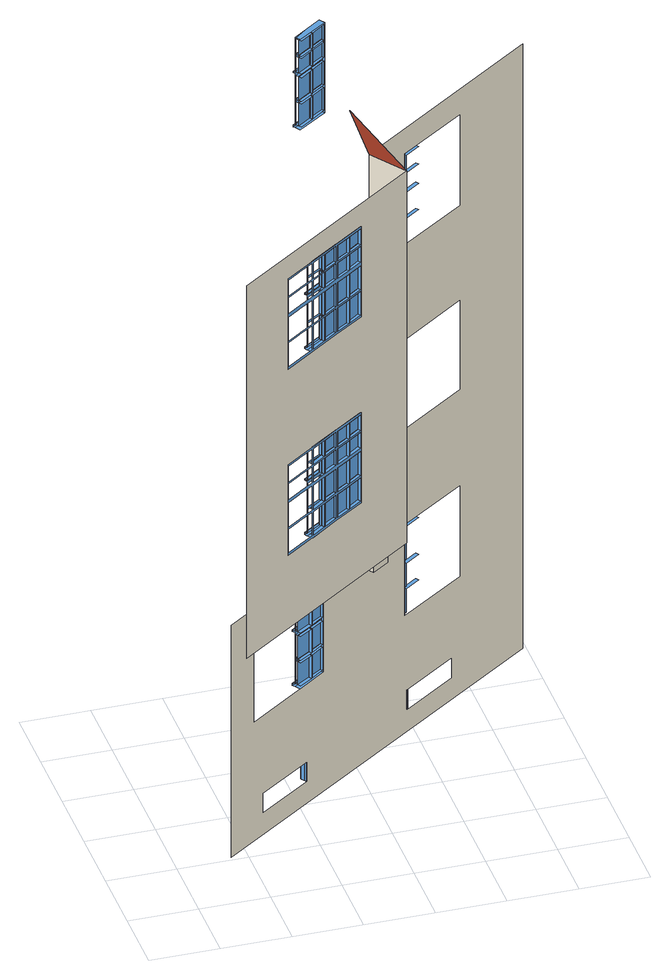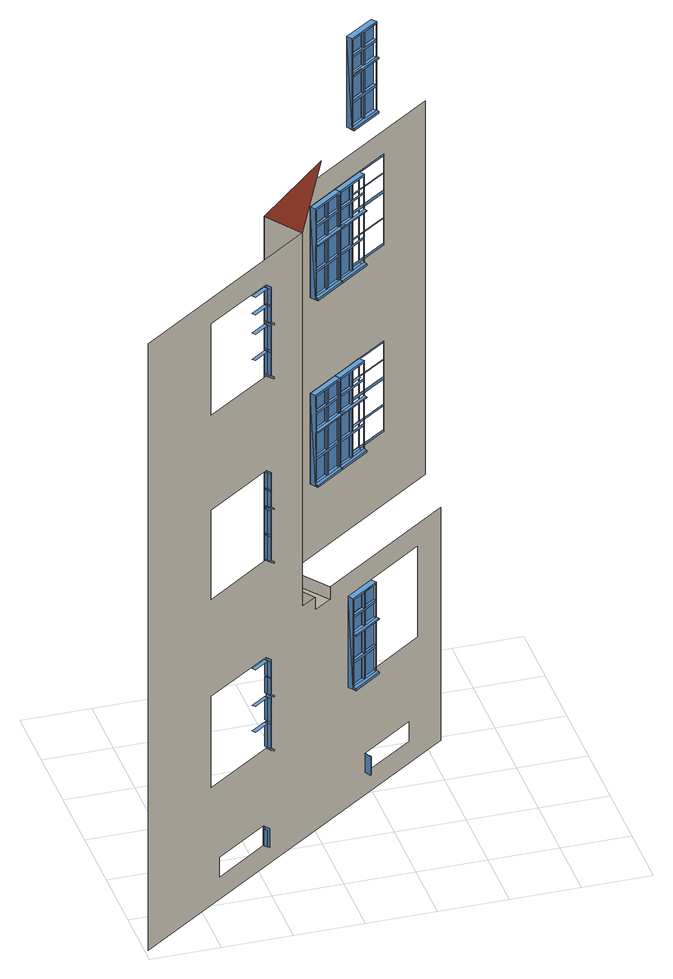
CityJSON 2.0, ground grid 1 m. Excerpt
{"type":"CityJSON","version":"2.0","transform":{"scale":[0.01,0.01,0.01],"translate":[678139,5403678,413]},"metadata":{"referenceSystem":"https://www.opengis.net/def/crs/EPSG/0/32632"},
"CityObjects":{
"building1":{"type":"Building","attributes":{"measuredHeight":14.04},"geometry":[{"type":"MultiSurface","lod":"3","boundaries":[[[0,1,2,3]],[[4,5,6,7]],[[8,9,10,11]],[[12,13,14,15,16,17,18,19]],[[20,21,22,23,24,25,26,27]],[[28,29,30,31,32,33,34,35]],[[36,37,38,39,40,41,42,43]],[[44,45,46,47,48,49,50,51]],[[52,53,54,55,56,57,58,59]],[[60,61,62,63,64,65,66,67]],[[68,69,70,71,72,73,74,75]],[[20,76,77,23,24,56,55,78,79,80,81,52,59,27]],[[12,82,83,15,16,48,47,84,85,86,87,44,51,19]],[[36,88,89,39,40,72,71,90,91,92,93,68,75,43]],[[28,94,95,31,32,64,63,96,97,98,99,60,67,35]],[[50,49,17,18]],[[58,57,25,26]],[[66,65,33,34]],[[74,73,41,42]],[[100,101,86,45]],[[102,103,50,18]],[[104,105,58,26]],[[106,107,80,53]],[[8,108,98,61]],[[109,110,66,34]],[[4,111,74,42]],[[0,112,92,69]],[[46,45,86,85]],[[54,53,80,79]],[[62,61,98,97]],[[70,69,92,91]],[[113,17,18,102]],[[114,46,45,100]],[[115,54,53,106]],[[116,25,26,104]],[[117,33,34,109]],[[118,62,61,8]],[[119,70,69,0]],[[120,41,42,4]],[[103,50,49,121]],[[101,86,85,122]],[[105,58,57,123]],[[107,80,79,124]],[[110,66,65,125]],[[108,98,97,126]],[[111,74,73,127]],[[112,92,91,128]],[[129,130,131,132,133,134,135,136,137],[138,139,140,141],[142,143,144,145],[146,147,148,149],[150,151,152,153],[154,155,156,157],[158,159,160,161],[162,163,164,165],[166,167,168,169],[170,171,172,173],[174,175,176,177],[178,179,180,181],[182,183,184,185],[186,187,188,189],[190,191,192,193],[194,195,196,197],[198,199,200,201],[202,203,204,205],[206,207,208,209],[210,211,212,213],[214,215,216,217],[218,219,220,221],[222,223,224,225],[226,227,228,229],[230,231,232,233]],[[234,235,236,237,238,239,240,241,242,243,244],[245,246,247,248],[249,250,251,252],[253,254,3,2],[6,255,256,7],[257,258,259,260],[261,262,263,264],[265,266,267,268],[269,270,271,272],[273,274,275,276],[277,278,279,280],[281,282,283,284],[285,286,287,288],[11,10,289,290],[291,292,293,294],[295,296,297,298],[299,300,301,302],[303,304,305,306],[307,308,309,310],[311,312,313,314],[315,316,317,318],[319,320,321,322],[323,324,325,326],[327,328,329,330],[331,332,333,334]],[[121,113,17,49]],[[122,114,46,85]],[[124,115,54,79]],[[123,116,25,57]],[[125,117,33,65]],[[126,118,62,97]],[[128,119,70,91]],[[127,120,41,73]],[[103,121,114,100]],[[105,123,115,106]],[[110,125,118,8]],[[111,127,119,0]],[[121,103,102,113]],[[101,100,114,122]],[[123,105,104,116]],[[107,106,115,124]],[[125,110,109,117]],[[108,8,118,126]],[[127,111,4,120]],[[112,0,119,128]],[[103,102,192,191]],[[101,100,186,189]],[[105,104,153,152]],[[107,106,148,147]],[[110,109,293,292]],[[108,8,11,290]],[[111,4,7,256]],[[112,0,3,254]],[[113,121,194,197]],[[114,122,200,199]],[[116,123,140,139]],[[115,124,144,143]],[[117,125,295,298]],[[118,126,301,300]],[[120,127,247,246]],[[119,128,251,250]],[[13,335,336,14]],[[21,337,338,22]],[[29,339,340,30]],[[37,341,342,38]],[[337,343,344,338]],[[335,76,77,336]],[[341,345,346,342]],[[339,88,89,340]],[[82,133,132,83]],[[94,238,237,95]],[[137,343,344,129]],[[244,345,346,234]],[[113,347,16,17]],[[114,348,47,46]],[[115,349,55,54]],[[116,350,24,25]],[[117,351,32,33]],[[118,352,63,62]],[[119,353,71,70]],[[120,354,40,41]],[[121,355,195,194]],[[124,356,145,144]],[[123,357,141,140]],[[122,358,201,200]],[[125,359,296,295]],[[128,360,252,251]],[[127,361,248,247]],[[126,362,302,301]],[[355,121,49,48]],[[358,122,85,84]],[[356,124,79,78]],[[357,123,57,56]],[[359,125,65,64]],[[362,126,97,96]],[[360,128,91,90]],[[361,127,73,72]],[[355,121,113,347]],[[358,122,114,348]],[[357,123,116,350]],[[348,114,121,355]],[[356,124,115,349]],[[349,115,123,357]],[[359,125,117,351]],[[362,126,118,352]],[[361,127,120,354]],[[352,118,125,359]],[[360,128,119,353]],[[353,119,127,361]],[[348,114,199,198]],[[347,113,197,196]],[[350,116,139,138]],[[349,115,143,142]],[[352,118,300,299]],[[351,117,298,297]],[[354,120,246,245]],[[353,119,250,249]],[[363,364,365,366]],[[367,368,369,370]],[[371,372,373,374]],[[375,376,377,378]],[[363,364,379,380]],[[367,368,381,382]],[[375,376,383,384]],[[371,372,385,386]],[[382,381,364,363]],[[384,383,372,371]],[[387,388,389,390]],[[391,392,393,394]],[[395,396,397,398]],[[399,400,401,402]],[[403,404,405,406]],[[407,408,409,410]],[[382,381,411,412]],[[380,379,413,414]],[[386,385,415,416]],[[384,383,417,418]],[[419,420,392,391]],[[421,422,388,387]],[[395,396,420,419]],[[391,392,423,424]],[[387,388,425,426]],[[399,400,422,421]],[[424,423,427,428]],[[419,420,429,430]],[[421,422,431,432]],[[426,425,433,434]],[[435,436,437,438]],[[439,440,441,442]],[[381,382,443,444]],[[385,386,445,446]],[[383,384,447,448]],[[379,380,449,450]],[[425,426,451,452]],[[420,419,453,454]],[[422,421,455,456]],[[423,424,457,458]],[[347,355,48,16]],[[348,358,84,47]],[[349,356,78,55]],[[350,357,56,24]],[[351,359,64,32]],[[352,362,96,63]],[[353,360,90,71]],[[354,361,72,40]],[[372,371,459,460]],[[364,363,461,462]],[[376,375,463,464]],[[368,367,465,466]],[[15,14,336,77]],[[344,338,22,23]],[[31,30,340,89]],[[346,342,38,39]],[[348,47,48,355]],[[349,55,56,357]],[[352,63,64,359]],[[353,71,72,361]],[[396,395,467,468]],[[392,391,469,470]],[[388,387,471,472]],[[400,399,473,474]],[[83,132,475,77,15]],[[95,237,476,89,31]],[[358,348,198,201]],[[355,347,196,195]],[[357,350,138,141]],[[356,349,142,145]],[[362,352,299,302]],[[359,351,297,296]],[[361,354,245,248]],[[360,353,249,252]],[[477,478,479,480]],[[481,482,483,484]],[[485,486,487,488]],[[489,490,491,492]],[[493,494,495,496]],[[497,498,499,500]],[[501,502,503,504]],[[505,506,507,508]],[[489,492,479,478]],[[485,488,483,482]],[[505,508,495,494]],[[501,504,499,498]],[[509,510,511,512,513,514,369,370]],[[515,516,517,518,519,520,377,378]],[[490,489,203,202]],[[482,481,232,231]],[[486,485,226,229]],[[478,477,206,209]],[[506,505,304,303]],[[498,497,333,332]],[[502,501,327,330]],[[494,493,307,310]],[[366,365,521,522,523,524,444,443]],[[374,373,525,526,527,528,448,447]],[[515,529,530,518,519,527,526,531,532,446,445,374,447,378]],[[509,533,534,512,513,523,522,535,536,450,449,366,443,370]],[[537,538,539,540,541,542,397,398]],[[543,544,545,546,547,548,401,402]],[[394,393,549,550,551,552,454,453]],[[390,389,553,554,555,556,456,455]],[[444,524,514,369]],[[448,528,520,377]],[[372,385,446,373]],[[376,383,448,377]],[[368,381,444,369]],[[364,379,450,365]],[[543,557,558,546,547,555,554,559,560,452,451,390,455,402]],[[537,561,562,540,541,551,550,563,564,458,457,394,453,398]],[[521,365,450,536]],[[525,373,446,532]],[[565,521,365,364]],[[566,514,369,368]],[[567,520,377,376]],[[568,525,373,372]],[[381,444,524,569]],[[385,446,532,570]],[[383,448,528,571]],[[379,450,536,572]],[[572,565,521,536]],[[571,567,520,528]],[[570,568,525,532]],[[569,566,514,524]],[[383,571,568,372]],[[381,569,565,364]],[[454,552,542,397]],[[456,556,548,401]],[[392,423,458,393]],[[396,420,454,397]],[[400,422,456,401]],[[388,425,452,389]],[[379,364,565,572]],[[569,381,368,566]],[[571,383,376,567]],[[385,372,568,570]],[[379,364,462,413]],[[381,368,466,411]],[[385,372,460,415]],[[383,376,464,417]],[[549,393,458,564]],[[553,389,452,560]],[[573,549,393,392]],[[574,542,397,396]],[[575,553,389,388]],[[576,548,401,400]],[[423,458,564,577]],[[420,454,552,578]],[[425,452,560,579]],[[422,456,556,580]],[[578,574,542,552]],[[577,573,549,564]],[[580,576,548,556]],[[579,575,553,560]],[[420,578,573,392]],[[422,580,575,388]],[[566,569,581,582]],[[565,572,583,584]],[[568,570,585,586]],[[567,571,587,588]],[[423,392,573,577]],[[425,388,575,579]],[[578,420,396,574]],[[580,422,400,576]],[[420,396,468,429]],[[423,392,470,427]],[[422,400,474,431]],[[425,388,472,433]],[[516,589,590,517]],[[510,591,592,511]],[[589,533,534,590]],[[591,593,594,592]],[[573,577,595,596]],[[574,578,597,598]],[[575,579,599,600]],[[576,580,601,602]],[[478,603,604,479]],[[490,605,606,491]],[[482,607,608,483]],[[486,609,610,487]],[[494,611,612,495]],[[506,613,614,507]],[[498,615,616,499]],[[502,617,618,503]],[[544,619,620,545]],[[538,621,622,539]],[[478,603,623,477]],[[490,605,624,489]],[[486,609,625,485]],[[482,607,626,481]],[[489,624,603,478]],[[485,625,607,482]],[[494,611,627,493]],[[506,613,628,505]],[[502,617,629,501]],[[498,615,630,497]],[[505,628,611,494]],[[501,629,615,498]],[[619,561,562,620]],[[621,631,632,622]],[[529,633,634,530]],[[489,624,204,203]],[[477,623,207,206]],[[481,626,233,232]],[[485,625,227,226]],[[505,628,305,304]],[[493,627,308,307]],[[497,630,334,333]],[[501,629,328,327]],[[635,593,594,636]],[[557,637,638,558]],[[639,631,632,640]],[[641,642,643,644],[129,137,136,135,134,131,130],[234,243,242,240,236,235]],[[624,489,492,645]],[[626,481,484,646]],[[625,485,488,647]],[[623,477,480,648]],[[628,505,508,649]],[[630,497,500,650]],[[629,501,504,651]],[[627,493,496,652]],[[565,653,522,521]],[[567,654,519,520]],[[568,655,526,525]],[[566,656,513,514]],[[607,482,231,230]],[[603,478,209,208]],[[609,486,229,228]],[[605,490,202,205]],[[615,498,332,331]],[[611,494,310,309]],[[617,502,330,329]],[[613,506,303,306]],[[572,657,658,583]],[[569,659,660,581]],[[571,661,662,587]],[[570,663,664,585]],[[575,665,554,553]],[[576,666,547,548]],[[573,667,550,549]],[[574,668,541,542]],[[577,669,670,595]],[[578,671,672,597]],[[580,673,674,601]],[[579,675,676,599]],[[657,572,536,535]],[[659,569,524,523]],[[661,571,528,527]],[[663,570,532,531]],[[657,572,565,653]],[[655,568,571,661]],[[659,569,566,656]],[[663,570,568,655]],[[661,571,567,654]],[[653,565,569,659]],[[23,22,677,678,679,680,606,491]],[[15,14,681,682,683,684,610,487]],[[39,38,685,686,687,688,614,507]],[[31,30,689,690,691,692,618,503]],[[479,604,693,694,695,696,645,492]],[[483,608,697,698,699,700,647,488]],[[495,612,701,702,703,704,649,508]],[[499,616,705,706,707,708,651,504]],[[656,566,582,709]],[[653,565,584,710]],[[655,568,586,711]],[[654,567,588,712]],[[673,580,556,555]],[[671,578,552,551]],[[675,579,560,559]],[[669,577,564,563]],[[15,83,713,682,683,699,698,714,715,646,484,483,488,487]],[[23,77,716,678,679,695,694,717,718,648,480,479,492,491]],[[31,95,719,690,691,707,706,720,721,650,500,499,504,503]],[[39,89,722,686,687,703,702,723,724,652,496,495,508,507]],[[667,573,578,671]],[[665,575,580,673]],[[671,578,574,668]],[[669,577,573,667]],[[673,580,576,666]],[[675,579,575,665]],[[668,574,598,725]],[[665,575,600,726]],[[666,576,602,727]],[[667,573,596,728]],[[645,696,680,606]],[[647,700,684,610]],[[649,704,688,614]],[[651,708,692,618]],[[607,626,646,608]],[[609,625,647,610]],[[605,624,645,606]],[[603,623,648,604]],[[615,630,650,616]],[[617,629,651,618]],[[613,628,649,614]],[[611,627,652,612]],[[693,604,648,718]],[[697,608,646,715]],[[701,612,652,724]],[[705,616,650,721]],[[729,693,604,603]],[[730,680,606,605]],[[731,684,610,609]],[[732,697,608,607]],[[733,701,612,611]],[[734,688,614,613]],[[735,692,618,617]],[[736,705,616,615]],[[624,645,696,737]],[[626,646,715,738]],[[625,647,700,739]],[[623,648,718,740]],[[628,649,704,741]],[[630,650,721,742]],[[629,651,708,743]],[[627,652,724,744]],[[740,729,693,718]],[[739,731,684,700]],[[738,732,697,715]],[[737,730,680,696]],[[744,733,701,724]],[[743,735,692,708]],[[742,736,705,721]],[[741,734,688,704]],[[625,739,732,607]],[[624,737,729,603]],[[629,743,736,615]],[[628,741,733,611]],[[623,603,729,740]],[[737,624,605,730]],[[739,625,609,731]],[[626,607,732,738]],[[627,611,733,744]],[[741,628,613,734]],[[743,629,617,735]],[[630,615,736,742]],[[623,603,208,207]],[[624,605,205,204]],[[626,607,230,233]],[[625,609,228,227]],[[627,611,309,308]],[[628,613,306,305]],[[630,615,331,334]],[[629,617,329,328]],[[730,737,216,215]],[[729,740,212,211]],[[732,738,220,219]],[[731,739,222,225]],[[734,741,317,316]],[[733,744,313,312]],[[736,742,321,320]],[[735,743,323,326]],[[14,336,745,681]],[[22,338,746,677]],[[30,340,747,689]],[[38,342,748,685]],[[336,77,716,745]],[[338,344,749,746]],[[340,89,722,747]],[[342,346,750,748]],[[655,663,531,526]],[[654,661,527,519]],[[653,657,535,522]],[[656,659,523,513]],[[512,511,592,594]],[[518,517,590,534]],[[655,526,527,661]],[[653,522,523,659]],[[594,592,511,512,534,590,517,518,530,634]],[[83,132,131,713]],[[95,237,236,719]],[[657,653,710,658]],[[663,655,711,664]],[[659,656,709,660]],[[661,654,712,662]],[[129,344,749,130]],[[234,346,750,235]],[[667,669,563,550]],[[668,671,551,541]],[[665,675,559,554]],[[666,673,555,547]],[[636,594,634]],[[540,539,622,632]],[[546,545,620,562]],[[667,550,551,671]],[[665,554,555,673]],[[632,622,539,540,562,620,545,546,558,638]],[[673,666,727,674]],[[669,667,728,670]],[[675,665,726,676]],[[671,668,725,672]],[[640,632,638]],[[729,751,694,693]],[[731,752,683,684]],[[732,753,698,697]],[[730,754,679,680]],[[733,755,702,701]],[[735,756,691,692]],[[736,757,706,705]],[[734,758,687,688]],[[740,759,213,212]],[[737,760,217,216]],[[739,761,223,222]],[[738,762,221,220]],[[744,763,314,313]],[[741,764,318,317]],[[743,765,324,323]],[[742,766,322,321]],[[759,740,718,717]],[[760,737,696,695]],[[761,739,700,699]],[[762,738,715,714]],[[763,744,724,723]],[[764,741,704,703]],[[765,743,708,707]],[[766,742,721,720]],[[759,740,729,751]],[[753,732,739,761]],[[760,737,730,754]],[[762,738,732,753]],[[761,739,731,752]],[[751,729,737,760]],[[763,744,733,755]],[[757,736,743,765]],[[764,741,734,758]],[[766,742,736,757]],[[765,743,735,756]],[[755,733,741,764]],[[754,730,215,214]],[[751,729,211,210]],[[753,732,219,218]],[[752,731,225,224]],[[758,734,316,315]],[[755,733,312,311]],[[757,736,320,319]],[[756,735,326,325]],[[753,762,714,698]],[[752,761,699,683]],[[751,759,717,694]],[[754,760,695,679]],[[757,766,720,706]],[[756,765,707,691]],[[755,763,723,702]],[[758,764,703,687]],[[678,677,746,749]],[[682,681,745,716]],[[686,685,748,750]],[[690,689,747,722]],[[753,698,699,761]],[[751,694,695,760]],[[757,706,707,765]],[[755,702,703,764]],[[749,746,677,678,716,745,681,682,713,131]],[[750,748,685,686,722,747,689,690,719,236]],[[759,751,210,213]],[[762,753,218,221]],[[760,754,214,217]],[[761,752,224,223]],[[763,755,311,314]],[[766,757,319,322]],[[764,758,315,318]],[[765,756,325,324]],[[130,749,131]],[[235,750,236]],[[767,768,769,770,771,772,773,774,775,776,777],[778,779,780,781],[782,783,784,785],[786,787,788,789],[790,791,436,435],[636,792,793,634],[794,795,796,797]],[[773,798,799,774]],[[772,800,798,773]],[[799,798,800,801]],[[771,801,800,772]],[[802,644,769]],[[769,644,643,770]],[[803,804,805,806,807,785,808]],[[809,810,811,812,813,780,814]],[[815,816,817,818,819,820,821]],[[806,822,823,824,825,784,807]],[[812,826,827,828,829,779,813]],[[818,830,831,832,833,834,819]],[[835,836,837,838]],[[839,840,841,842]],[[843,844,845,846]],[[847,848,849,850]],[[851,852,853,854]],[[855,856,857,858]],[[859,860,861,862]],[[863,864,865,866]],[[867,868,869,870]],[[871,872,873,874]],[[875,876,877,878]],[[879,880,881,882]],[[835,838,841,840]],[[843,846,849,848]],[[851,854,857,856]],[[859,862,865,864]],[[867,870,873,872]],[[875,878,881,880]],[[840,839,883,884]],[[836,835,885,886]],[[848,847,887,888]],[[844,843,889,890]],[[856,855,891,892]],[[852,851,893,894]],[[864,863,895,896]],[[860,859,897,898]],[[872,871,899,900]],[[868,867,901,902]],[[880,879,786,903]],[[876,875,904,905]],[[796,795,906,907]],[[908,909,910,911]],[[912,913,914,915]],[[839,916,917,883]],[[835,918,919,885]],[[847,920,921,887]],[[843,922,923,889]],[[855,924,925,891]],[[851,926,927,893]],[[863,928,929,895]]],"semantics":{"surfaces":[{"type":"Window"},{"type":"WallSurface"},{"type":"OuterCeilingSurface"},{"type":"RoofSurface","klumMaterialClass":"Ceramic","klumMaterialIndex":"D201","materialUncertainty":0.3}],"values":[0,0,0,0,0,0,0,0,0,0,0,0,0,0,0,0,0,0,0,0,0,0,0,0,0,0,0,0,0,0,0,0,0,0,0,0,0,0,0,0,0,0,0,0,0,0,0,0,0,0,0,0,0,0,0,0,0,0,0,0,0,0,0,0,0,0,0,0,0,0,0,0,0,0,0,0,0,0,0,0,0,0,0,0,0,0,0,0,0,0,0,0,0,0,0,0,0,0,0,0,0,0,0,0,0,0,0,0,0,0,0,0,0,0,0,0,0,0,0,0,0,0,0,0,0,0,0,0,0,0,0,0,0,0,0,0,0,0,0,0,0,0,0,0,0,0,0,0,0,0,0,0,0,0,0,0,0,0,0,0,0,0,0,0,0,0,0,0,0,0,0,0,0,0,0,0,0,0,0,0,0,0,0,0,0,0,0,0,0,0,0,0,0,0,0,0,0,0,0,0,0,0,0,0,0,0,0,0,0,0,0,0,0,0,0,0,0,0,0,0,0,0,0,0,0,0,0,0,0,0,0,0,0,0,0,0,0,0,0,0,0,0,0,0,0,0,0,0,0,0,0,0,0,0,0,0,0,0,0,0,0,0,0,0,0,0,0,0,0,0,0,0,0,0,0,0,0,0,0,0,0,0,0,0,0,0,0,0,0,0,0,0,0,0,0,0,0,0,0,0,0,0,0,0,0,0,0,0,0,0,0,0,0,0,0,0,0,0,0,0,0,0,0,0,0,0,0,0,0,0,0,0,0,0,0,0,0,0,0,0,0,0,0,0,0,0,0,0,0,0,0,0,0,0,0,1,0,0,0,0,0,0,0,0,0,0,0,0,0,0,0,0,0,0,0,0,0,0,0,0,0,0,0,0,0,0,0,0,0,0,0,0,0,0,0,0,0,0,0,0,0,0,0,0,0,0,0,0,0,0,0,0,0,0,0,0,0,0,0,0,0,0,0,0,0,0,0,0,0,0,0,0,0,0,0,0,0,0,0,0,0,0,0,0,0,0,0,0,0,0,0,0,0,0,0,0,0,0,0,0,0,0,0,0,0,0,0,0,0,0,0,0,0,0,0,0,0,0,0,0,0,0,0,0,0,0,0,0,0,0,0,0,0,0,0,0,0,0,0,0,0,0,0,0,0,0,0,0,0,0,0,0,0,0,0,0,0,0,0,0,0,0,0,0,0,0,0,0,0,0,0,0,0,0,0,0,0,0,0,0,0,0,0,0,0,0,0,0,0,0,0,0,0,0,0,0,0,0,0,0,0,0,0,0,0,0,0,0,0,0,0,0,0,0,0,0,0,0,0,0,0,0,0,0,0,0,0,0,0,0,0,0,0,0,0,0,0,0,0,0,0,0,0,0,0,0,0,0,1,1,2,1,1,3,1,0,0,0,0,0,0,0,0,0,0,0,0,0,0,0,0,0,0,0,0,0,0,0,0,0,0,0,0,0,0,0,0,0,0,0,0,0,0,0,0,0,0,0,0,0,0]}}]}
},
"vertices":[
[210,128,610],[190,113,610],[193,110,610],[212,124,610],[210,128,569],[190,113,569],[193,110,569],[212,124,569],[210,128,682],[190,113,682],[193,110,682],[212,124,682],[186,116,952],[184,120,952],[227,151,952],[229,147,952],[228,146,952],[208,132,952],[207,131,952],[187,117,952],[186,116,867],[184,120,866],[227,151,866],[229,147,867],[228,146,867],[208,132,867],[207,131,867],[187,117,867],[186,116,654],[184,120,654],[227,151,654],[229,147,654],[228,146,654],[208,132,654],[207,131,654],[187,117,654],[186,116,569],[184,120,568],[227,151,568],[229,147,569],[228,146,569],[208,132,569],[207,131,569],[187,117,569],[187,117,980],[207,131,980],[208,132,980],[228,146,980],[228,146,977],[208,132,977],[207,131,977],[187,117,977],[187,117,908],[207,131,908],[208,132,908],[228,146,908],[228,146,905],[208,132,905],[207,131,905],[187,117,905],[187,117,682],[207,131,682],[208,132,682],[228,146,682],[228,146,679],[208,132,679],[207,131,679],[187,117,679],[187,117,610],[207,131,610],[208,132,610],[228,146,610],[228,146,606],[208,132,606],[207,131,606],[187,117,606],[186,116,950],[229,147,950],[228,146,946],[208,132,946],[207,131,946],[187,117,946],[186,116,1008],[229,147,1008],[228,146,1005],[208,132,1005],[207,131,1005],[187,117,1005],[186,116,652],[229,147,652],[228,146,648],[208,132,648],[207,131,648],[187,117,648],[186,116,710],[229,147,710],[228,146,707],[208,132,707],[207,131,707],[187,117,707],[210,128,980],[210,128,1005],[210,128,952],[210,128,977],[210,128,867],[210,128,905],[210,128,908],[210,128,946],[210,128,707],[210,128,654],[210,128,679],[210,128,606],[210,128,648],[211,129,952],[211,129,980],[211,129,908],[211,129,867],[211,129,654],[211,129,682],[211,129,610],[211,129,569],[211,129,977],[211,129,1005],[211,129,905],[211,129,946],[211,129,679],[211,129,707],[211,129,606],[211,129,648],[234,140,863],[278,171,863],[278,171,1008],[234,140,1008],[191,109,1008],[148,78,1008],[148,78,950],[148,78,863],[191,109,863],[233,139,867],[214,125,867],[214,125,905],[233,139,905],[233,139,908],[214,125,908],[214,125,946],[233,139,946],[193,110,946],[212,124,946],[212,124,908],[193,110,908],[193,110,867],[193,110,905],[212,124,905],[212,124,867],[149,79,867],[149,79,905],[169,93,905],[169,93,867],[149,79,946],[169,93,946],[169,93,908],[149,79,908],[190,108,908],[170,94,908],[170,94,946],[190,108,946],[190,108,867],[170,94,867],[170,94,905],[190,108,905],[190,108,980],[170,94,980],[170,94,1005],[190,108,1005],[170,94,977],[190,108,977],[190,108,952],[170,94,952],[149,79,977],[169,93,977],[169,93,952],[149,79,952],[169,93,980],[149,79,980],[149,79,1005],[169,93,1005],[212,124,980],[193,110,980],[193,110,1005],[212,124,1005],[193,110,977],[212,124,977],[212,124,952],[193,110,952],[214,125,977],[233,139,977],[233,139,952],[214,125,952],[233,139,980],[214,125,980],[214,125,1005],[233,139,1005],[236,141,867],[236,141,905],[256,155,905],[256,155,867],[236,141,946],[256,155,946],[256,155,908],[236,141,908],[277,170,908],[257,156,908],[257,156,946],[277,170,946],[277,170,867],[257,156,867],[257,156,905],[277,170,905],[277,170,980],[257,156,980],[257,156,1005],[277,170,1005],[257,156,977],[277,170,977],[277,170,952],[257,156,952],[236,141,977],[256,155,977],[256,155,952],[236,141,952],[256,155,980],[236,141,980],[236,141,1005],[256,155,1005],[234,140,565],[278,171,565],[278,171,710],[234,140,710],[192,109,710],[191,109,710],[148,78,710],[148,78,652],[148,78,565],[191,109,565],[192,109,565],[233,139,569],[214,125,569],[214,125,606],[233,139,606],[233,139,610],[214,125,610],[214,125,648],[233,139,648],[193,110,648],[212,124,648],[193,110,606],[212,124,606],[149,79,569],[149,79,606],[169,93,606],[169,93,569],[149,79,648],[169,93,648],[169,93,610],[149,79,610],[190,108,610],[170,94,610],[170,94,648],[190,108,648],[190,108,569],[170,94,569],[170,94,606],[190,108,606],[190,108,682],[170,94,682],[170,94,707],[190,108,707],[170,94,679],[190,108,679],[190,108,654],[170,94,654],[149,79,679],[169,93,679],[169,93,654],[149,79,654],[169,93,682],[149,79,682],[149,79,707],[169,93,707],[193,110,707],[212,124,707],[193,110,679],[212,124,679],[212,124,654],[193,110,654],[214,125,679],[233,139,679],[233,139,654],[214,125,654],[233,139,682],[214,125,682],[214,125,707],[233,139,707],[236,141,569],[236,141,606],[256,155,606],[256,155,569],[236,141,648],[256,155,648],[256,155,610],[236,141,610],[277,170,610],[257,156,610],[257,156,648],[277,170,648],[277,170,569],[257,156,569],[257,156,606],[277,170,606],[277,170,682],[257,156,682],[257,156,707],[277,170,707],[257,156,679],[277,170,679],[277,170,654],[257,156,654],[236,141,679],[256,155,679],[256,155,654],[236,141,654],[256,155,682],[236,141,682],[236,141,707],[256,155,707],[184,120,950],[227,151,950],[184,120,863],[227,151,863],[184,120,652],[227,151,652],[184,120,565],[227,151,565],[186,116,863],[229,147,863],[186,116,565],[229,147,565],[231,143,952],[231,143,980],[231,143,908],[231,143,867],[231,143,654],[231,143,682],[231,143,610],[231,143,569],[231,143,977],[231,143,946],[231,143,905],[231,143,1005],[231,143,679],[231,143,648],[231,143,606],[231,143,707],[198,199,312],[217,212,312],[215,216,312],[196,202,312],[198,199,271],[217,212,271],[215,216,271],[196,202,271],[198,199,384],[217,212,384],[215,216,384],[196,202,384],[198,199,356],[217,212,356],[215,216,356],[196,202,356],[217,212,350],[198,199,350],[217,212,308],[198,199,308],[217,212,381],[198,199,381],[217,212,409],[198,199,409],[199,199,1280],[219,213,1280],[216,217,1280],[196,203,1280],[199,199,1208],[219,213,1208],[216,217,1208],[196,203,1208],[199,199,1167],[219,213,1167],[216,217,1167],[196,203,1167],[199,199,1252],[219,213,1252],[216,217,1252],[196,203,1252],[205,210,112],[205,210,141],[206,208,141],[206,208,112],[205,207,113],[205,207,139],[208,203,139],[208,203,113],[220,208,308],[201,195,308],[220,208,350],[201,195,350],[220,208,409],[201,195,409],[220,208,381],[201,195,381],[199,199,1204],[219,213,1204],[199,199,1277],[219,213,1277],[219,213,1246],[199,199,1246],[219,213,1305],[199,199,1305],[221,209,1246],[202,195,1246],[221,209,1204],[202,195,1204],[221,209,1277],[202,195,1277],[221,209,1305],[202,195,1305],[211,202,111],[211,202,142],[206,211,142],[206,211,111],[209,204,141],[209,204,112],[210,201,112],[210,201,141],[196,202,308],[215,216,308],[196,202,409],[215,216,409],[196,202,381],[215,216,381],[196,202,350],[215,216,350],[196,203,1305],[216,217,1305],[196,203,1204],[216,217,1204],[196,203,1277],[216,217,1277],[196,203,1246],[216,217,1246],[201,195,384],[220,208,384],[201,195,312],[220,208,312],[201,195,356],[220,208,356],[201,195,271],[220,208,271],[202,195,1167],[221,209,1167],[202,195,1208],[221,209,1208],[202,195,1280],[221,209,1280],[202,195,1252],[221,209,1252],[234,140,950],[234,140,652],[233,144,946],[233,144,908],[231,148,908],[231,148,946],[233,144,1005],[233,144,980],[231,148,980],[231,148,1005],[233,144,977],[233,144,952],[231,148,952],[231,148,977],[233,144,905],[233,144,867],[231,148,867],[231,148,905],[233,144,648],[233,144,610],[231,148,610],[231,148,648],[233,144,707],[233,144,682],[231,148,682],[231,148,707],[233,144,679],[233,144,654],[231,148,654],[231,148,679],[233,144,606],[233,144,569],[231,148,569],[231,148,606],[195,201,271],[192,205,270],[233,235,270],[236,231,271],[235,230,271],[216,217,271],[195,201,356],[192,205,356],[233,235,356],[236,231,356],[235,230,356],[216,217,356],[216,217,312],[235,230,312],[235,230,308],[216,217,308],[216,217,384],[235,230,384],[235,230,381],[216,217,381],[195,201,412],[236,231,412],[235,230,409],[216,217,409],[195,201,354],[236,231,354],[235,230,350],[216,217,350],[195,202,1167],[193,205,1166],[236,236,1166],[238,233,1167],[237,232,1167],[217,217,1167],[195,202,1252],[193,205,1252],[236,236,1252],[238,233,1252],[237,232,1252],[217,217,1252],[217,217,1208],[237,232,1208],[237,232,1204],[217,217,1204],[217,217,1280],[237,232,1280],[237,232,1277],[217,217,1277],[195,202,1308],[238,233,1308],[237,232,1305],[217,217,1305],[195,202,1250],[238,233,1250],[237,232,1246],[217,217,1246],[219,213,312],[219,213,271],[219,213,356],[219,213,384],[219,213,308],[219,213,409],[219,213,381],[219,213,350],[220,214,1208],[220,214,1167],[220,214,1280],[220,214,1252],[220,214,1246],[220,214,1204],[220,214,1305],[220,214,1277],[221,209,308],[221,209,271],[221,209,350],[221,209,312],[221,209,409],[221,209,384],[221,209,381],[221,209,356],[192,205,354],[233,235,354],[192,205,267],[233,235,267],[195,201,267],[236,231,267],[222,210,1246],[222,210,1208],[222,210,1204],[222,210,1167],[222,210,1305],[222,210,1280],[222,210,1277],[222,210,1252],[253,158,908],[250,162,908],[253,158,867],[250,162,867],[253,158,980],[250,162,980],[253,158,952],[250,162,952],[253,158,610],[250,162,610],[253,158,569],[250,162,569],[253,158,682],[250,162,682],[253,158,654],[250,162,654],[193,205,1250],[236,236,1250],[193,205,1163],[236,236,1163],[253,158,946],[253,158,905],[253,158,977],[253,158,1005],[253,158,648],[253,158,606],[253,158,679],[253,158,707],[195,202,1163],[238,233,1163],[200,194,412],[241,224,412],[200,194,267],[241,224,267],[200,195,1308],[243,225,1308],[200,195,1163],[243,225,1163],[74,25,1045],[74,25,448],[359,229,448],[359,229,1045],[250,162,905],[250,162,1005],[250,162,977],[250,162,946],[250,162,606],[250,162,707],[250,162,679],[250,162,648],[237,226,312],[237,226,356],[237,226,384],[237,226,271],[237,226,350],[240,223,350],[237,226,308],[240,223,308],[237,226,381],[240,223,381],[237,226,409],[240,223,409],[240,228,1280],[240,228,1252],[240,228,1208],[240,228,1167],[240,228,1246],[242,225,1246],[240,228,1204],[242,225,1204],[240,228,1277],[242,225,1277],[240,228,1305],[242,225,1305],[270,182,866],[272,178,867],[271,177,867],[252,163,867],[270,182,952],[272,178,952],[271,177,952],[252,163,952],[270,182,568],[272,178,569],[271,177,569],[252,163,569],[270,182,654],[272,178,654],[271,177,654],[252,163,654],[252,163,908],[271,177,908],[271,177,905],[252,163,905],[252,163,980],[271,177,980],[271,177,977],[252,163,977],[252,163,610],[271,177,610],[271,177,606],[252,163,606],[252,163,682],[271,177,682],[271,177,679],[252,163,679],[240,223,271],[240,223,312],[240,223,384],[240,223,356],[272,178,1008],[271,177,1005],[252,163,1005],[272,178,950],[271,177,946],[252,163,946],[272,178,710],[271,177,707],[252,163,707],[272,178,652],[271,177,648],[252,163,648],[242,225,1167],[242,225,1280],[242,225,1252],[242,225,1208],[254,159,908],[254,159,867],[254,159,952],[254,159,980],[254,159,610],[254,159,569],[254,159,654],[254,159,682],[254,159,905],[254,159,1005],[254,159,977],[254,159,946],[254,159,606],[254,159,707],[254,159,679],[254,159,648],[270,182,950],[270,182,863],[270,182,652],[270,182,565],[272,178,863],[272,178,565],[274,174,908],[274,174,952],[274,174,980],[274,174,867],[274,174,610],[274,174,654],[274,174,682],[274,174,569],[274,174,946],[274,174,905],[274,174,977],[274,174,1005],[274,174,648],[274,174,606],[274,174,679],[274,174,707],[595,477,76],[595,477,1045],[322,281,1045],[322,281,448],[299,265,448],[299,265,428],[273,247,428],[273,247,448],[77,106,448],[77,106,428],[77,106,76],[483,397,264],[386,328,264],[386,328,409],[483,397,409],[483,397,1004],[483,397,859],[386,328,859],[386,328,1004],[388,328,706],[483,397,706],[483,397,564],[388,328,564],[134,147,111],[134,147,142],[118,135,267],[118,135,412],[468,386,111],[390,330,111],[390,330,142],[468,386,142],[305,203,428],[305,203,448],[330,221,428],[330,221,448],[288,257,1138],[381,335,948],[378,338,948],[378,338,945],[381,335,945],[386,328,945],[381,335,1004],[381,335,353],[378,338,353],[378,338,351],[381,335,351],[386,328,351],[381,335,409],[381,335,653],[378,338,652],[378,338,650],[381,335,650],[386,328,650],[386,328,708],[381,335,708],[381,335,863],[378,338,862],[378,338,859],[381,335,859],[381,335,268],[378,338,267],[378,338,264],[381,335,264],[381,335,567],[378,338,567],[378,338,564],[381,335,564],[386,328,564],[385,332,900],[385,332,863],[382,336,863],[382,336,900],[385,332,942],[385,332,904],[382,336,904],[382,336,942],[385,332,973],[385,332,948],[382,336,948],[382,336,973],[385,332,1001],[385,332,976],[382,336,976],[382,336,1001],[385,332,306],[385,332,268],[382,336,268],[382,336,306],[385,332,347],[385,332,310],[382,336,310],[382,336,347],[385,332,379],[385,332,353],[382,336,353],[382,336,379],[385,332,406],[385,332,381],[382,336,381],[382,336,406],[385,332,605],[385,332,567],[382,336,567],[382,336,605],[385,332,647],[385,332,609],[382,336,609],[382,336,647],[385,332,678],[385,332,653],[382,336,653],[382,336,678],[385,332,706],[385,332,681],[382,336,681],[382,336,706],[388,328,942],[388,328,904],[388,328,900],[388,328,863],[388,328,1001],[388,328,976],[388,328,973],[388,328,948],[388,328,347],[388,328,310],[388,328,306],[388,328,268],[388,328,406],[388,328,381],[388,328,379],[388,328,353],[388,328,647],[388,328,609],[388,328,605],[388,328,567],[388,328,681],[388,328,678],[388,328,653],[384,338,111],[384,338,142],[388,338,139],[391,334,139],[391,334,113],[388,338,113],[390,333,112],[390,333,141],[391,331,141],[391,331,112],[407,348,942],[410,344,942],[407,348,900],[410,344,900],[407,348,1001],[410,344,1001],[407,348,973],[410,344,973],[407,348,347],[410,344,347],[407,348,306],[410,344,306],[407,348,406],[410,344,406]
]}
